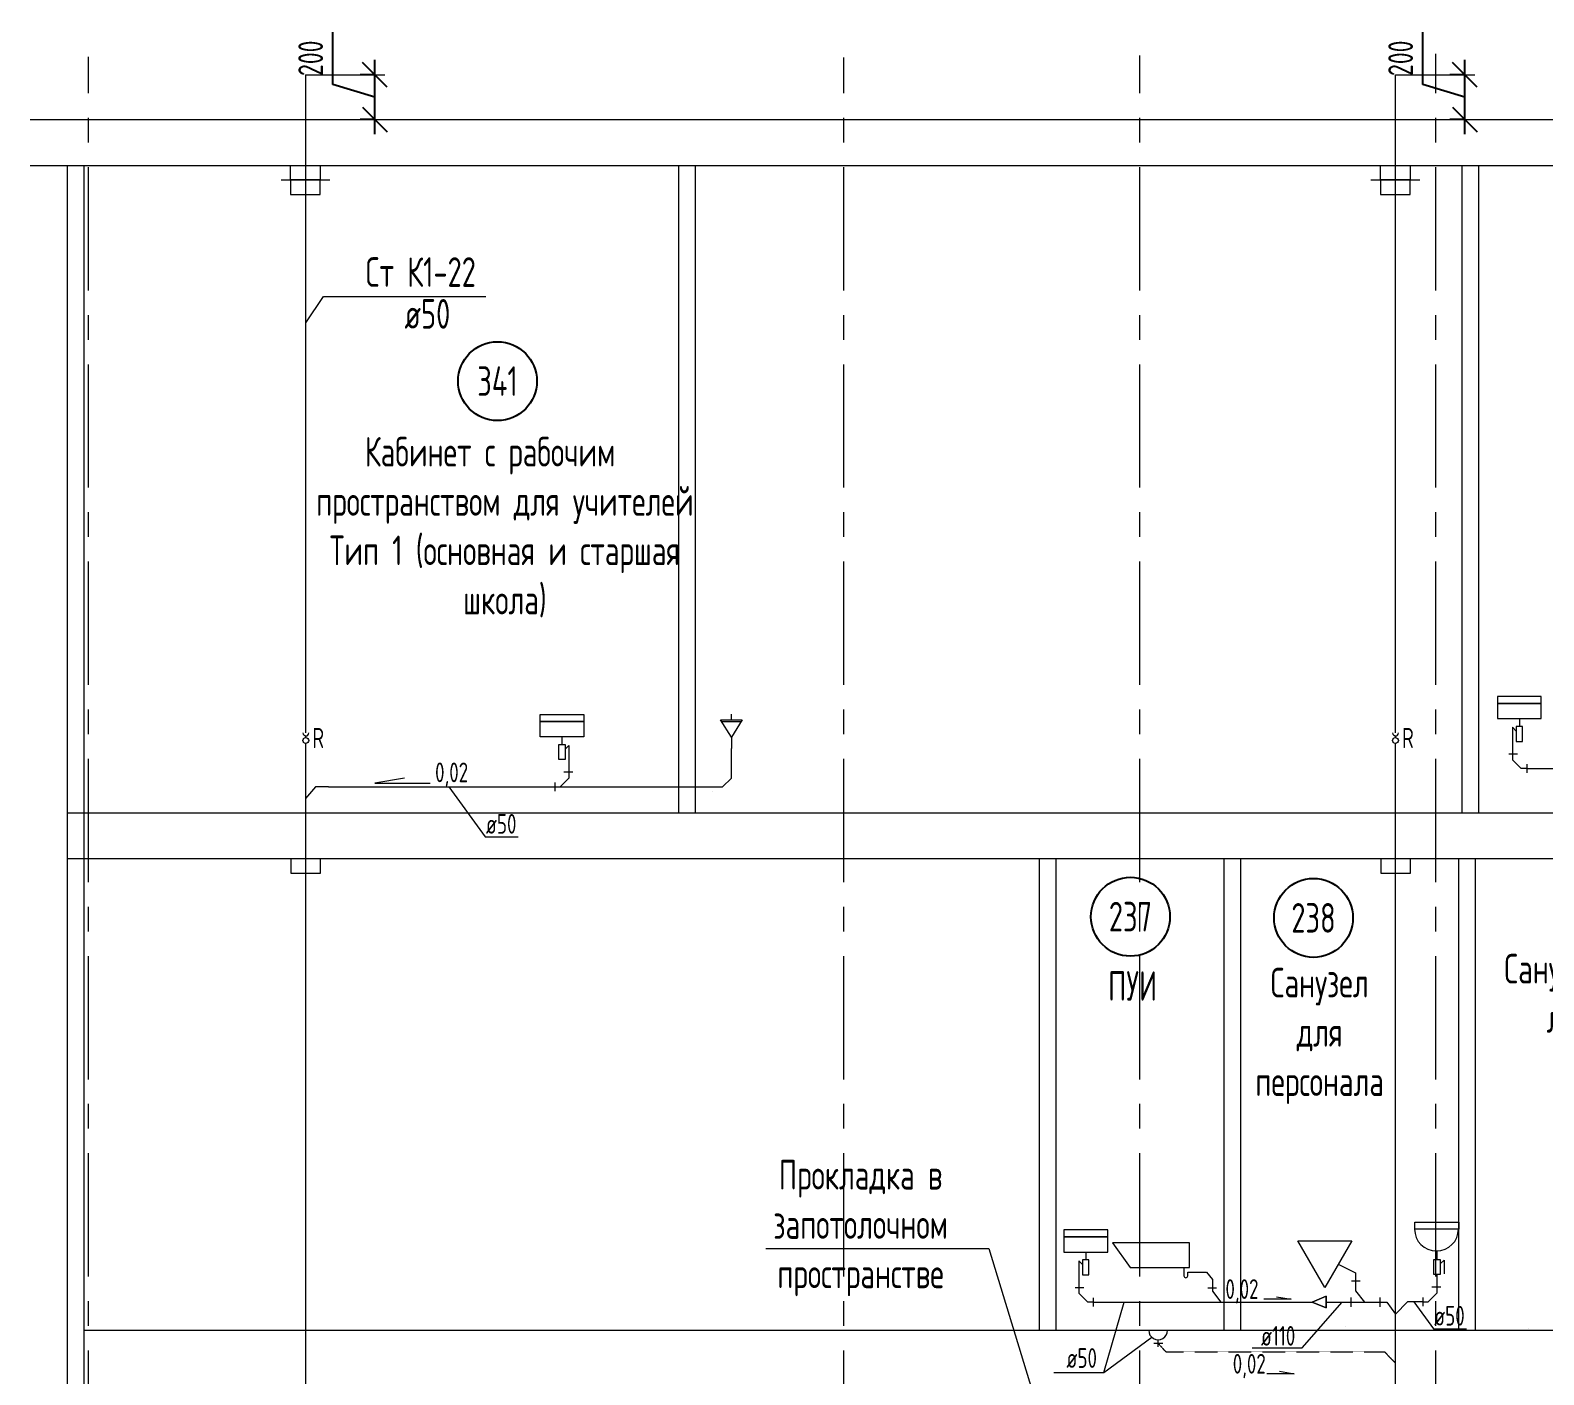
# Model space of a CAD drawing. Header units: millimetres. Extents: x -8689834 to 9419935, y -284943 to 166066.
# Drawn here: x -256738 to -241398, y -214980 to -201346 of the extents above; entities that cross this region are included whole.
import ezdxf
from ezdxf.enums import TextEntityAlignment as Align

# ---------------------------------------------------------------- set-up
doc = ezdxf.new("R2010")
doc.units = ezdxf.units.MM
doc.header["$MEASUREMENT"] = 0
doc.linetypes.add('01_base$0$DASHED2', pattern=[0.375, 0.25, -0.125])
doc.linetypes.add('CENTER', pattern=[2, 1.25, -0.25, 0.25, -0.25])
doc.layers.get('0').update_dxf_attribs({"color": 250, "lineweight": 9})
for name, color, linetype in [('PDF _0', 7, 'Continuous'), ('PDF __ВК-Text В1', 7, 'Continuous'), ('PDF __ВК-В1', 5, 'Continuous'), ('PDF __ВК-переход', 7, 'Continuous'), ('PDF __ВК-переход на SML', 3, 'Continuous'), ('PDF __ВК-питьевой фонтанчик', 7, 'Continuous'), ('PDF __ВК-противопожарные муфты', 1, 'Continuous'), ('PDF __ВК-размеры', 7, 'Continuous'), ('PDF __ВК-стены', 7, 'Continuous'), ('PDF __Сантехника', 7, 'Continuous'), ('АР_Таблицы', 250, 'Continuous')]:
    doc.layers.add(name, color=color, linetype=linetype)
doc.layers.add('PDF __ВК-К1', color=7, linetype='Continuous', true_color=0xb80000)
for name, color, linetype, lineweight in [('АР_Маркер экспликации', 239, 'Continuous', 13), ('АР_Номер помещения', 1, 'Continuous', 25), ('АР_Оси', 195, 'Continuous', 9), ('АР_Оси размеры', 164, 'Continuous', 9), ('АР_Помещения_площадь', 19, 'Continuous', 9), ('ВК_канализация', 32, 'Continuous', 30)]:
    doc.layers.add(name, color=color, linetype=linetype, lineweight=lineweight)
doc.styles.add('ISOCPEUR', font='isocpeur.ttf', dxfattribs={"width": 0.7})
doc.styles.get("Standard").update_dxf_attribs({"font": 'isocpeur.ttf', "width": 0.7})
doc.styles.add('ГОСТ 2.304', font='isocpeur.ttf', dxfattribs={"width": 0.7})
doc.dimstyles.new('СПДС', dxfattribs={"dimscale": 100, "dimtxt": 2.5, "dimasz": 2.5, "dimexe": 1.5, "dimexo": 0, "dimgap": 1, "dimtad": 1, "dimdec": 0, "dimrnd": 1, "dimtxsty": 'ГОСТ 2.304', "dimblk": 'OBLIQUE', "dimcen": 2.5, "dimdle": 1.5, "dimadec": 0, "dimazin": 2, "dimtfac": 0.75, "dimtdec": 0, "dimtmove": 1, "dimatfit": 3, "dimfxl": 1, "dimtolj": 1, "dimarcsym": 1})

# ---------------------------------------------------------------- blocks, each defined once
blk = doc.blocks.new('*U1992')
at = {"layer": 'АР_Номер помещения', "color": 7}
blk.add_circle((-15720, 4793), 400, dxfattribs=at)
at = {"layer": 'АР_Помещения_площадь', "color": 7}
blk.add_line((-13545, 633), (-13545, 633), dxfattribs=at)
at = {"color": 7, "style": 'ISOCPEUR', "width": 0.7, "flags": 1}
blk.add_attdef('КАТЕГОРИЯ', (-499, -2092), '', height=250, dxfattribs=at)
at = {"layer": 'АР_Номер помещения', "color": 7, "style": 'ISOCPEUR', "width": 0.7}
blk.add_attdef('НОМЕР_ПОМЕЩЕНИЯ', text='', height=300, dxfattribs=at).set_placement((-15720, 4793), align=Align.MIDDLE_CENTER)
at = {"layer": 'АР_Помещения_площадь', "color": 7, "lineweight": 30, "width": 0.7, "flags": 104}
blk.add_attdef('ИМЯ_ПОМЕЩЕНИЯ', text='', height=100, dxfattribs=at).set_placement((158, 1217), align=Align.MIDDLE_CENTER)
at = {"layer": 'АР_Помещения_площадь', "color": 7, "style": 'ISOCPEUR', "width": 0.7}
blk.add_attdef('ПЛОЩАДЬ_ПОМЕЩЕНИЯ', text='', height=200, dxfattribs=at).set_placement((-13540, 880), align=Align.MIDDLE_RIGHT)
blk = doc.blocks.new('*U1993')
at = {"layer": 'АР_Номер помещения', "color": 7}
blk.add_circle((-15720, 4793), 400, dxfattribs=at)
at = {"layer": 'АР_Помещения_площадь', "color": 7}
blk.add_line((-13545, 633), (-13545, 633), dxfattribs=at)
at = {"color": 7, "style": 'ISOCPEUR', "width": 0.7, "flags": 1}
blk.add_attdef('КАТЕГОРИЯ', (-499, -2092), '', height=250, dxfattribs=at)
at = {"layer": 'АР_Номер помещения', "color": 7, "style": 'ISOCPEUR', "width": 0.7}
blk.add_attdef('НОМЕР_ПОМЕЩЕНИЯ', text='', height=300, dxfattribs=at).set_placement((-15720, 4793), align=Align.MIDDLE_CENTER)
at = {"layer": 'АР_Помещения_площадь', "color": 7, "lineweight": 30, "width": 0.7, "flags": 104}
blk.add_attdef('ИМЯ_ПОМЕЩЕНИЯ', text='', height=100, dxfattribs=at).set_placement((158, 1217), align=Align.MIDDLE_CENTER)
at = {"layer": 'АР_Помещения_площадь', "color": 7, "style": 'ISOCPEUR', "width": 0.7}
blk.add_attdef('ПЛОЩАДЬ_ПОМЕЩЕНИЯ', text='', height=200, dxfattribs=at).set_placement((-13540, 880), align=Align.MIDDLE_RIGHT)
blk = doc.blocks.new('_Oblique')
at = {"color": 0, "linetype": 'ByBlock', "lineweight": -2}
blk.add_line((-0.5, -0.5), (0.5, 0.5), dxfattribs=at)
blk = doc.blocks.new('*D2056')
at = {"layer": 'АР_Оси размеры', "color": 0, "lineweight": -2, "ltscale": 100, "transparency": 16777216}
for p, q in [((-253671, -201896), (-253671, -201364)), ((-253246, -202400), (-253246, -201647)), ((-253246, -201797), (-253396, -201797)), ((-253246, -202024), (-253671, -201896)), ((-253246, -202250), (-253396, -202250))]:
    blk.add_line(p, q, dxfattribs=at)
at = {"layer": 'АР_Оси размеры', "color": 0, "lineweight": -2, "ltscale": 100, "transparency": 16777216, "xscale": 250, "yscale": 250, "zscale": 250}
for p, rotation in [((-253246, -201797), 90), ((-253246, -202250), 270)]:
    blk.add_blockref('_Oblique', p, dxfattribs=dict(at, rotation=rotation))
at = {"layer": 'АР_Оси размеры', "color": 0, "lineweight": 13, "ltscale": 100, "transparency": 16777216, "insert": (-253896, -201630), "char_height": 250, "attachment_point": 5, "rotation": 90, "style": 'ГОСТ 2.304'}
blk.add_mtext('\\A1;200', dxfattribs=at)
blk = doc.blocks.new('*U2044')
at = {"layer": 'АР_Номер помещения', "color": 7}
blk.add_circle((-15720, 4793), 400, dxfattribs=at)
at = {"layer": 'АР_Помещения_площадь', "color": 7}
blk.add_line((-13545, 633), (-13545, 633), dxfattribs=at)
at = {"color": 7, "style": 'ISOCPEUR', "width": 0.7, "flags": 1}
blk.add_attdef('КАТЕГОРИЯ', (-499, -2092), '', height=250, dxfattribs=at)
at = {"layer": 'АР_Номер помещения', "color": 7, "style": 'ISOCPEUR', "width": 0.7}
blk.add_attdef('НОМЕР_ПОМЕЩЕНИЯ', text='', height=300, dxfattribs=at).set_placement((-15720, 4793), align=Align.MIDDLE_CENTER)
at = {"layer": 'АР_Помещения_площадь', "color": 7, "lineweight": 30, "width": 0.7, "flags": 104}
blk.add_attdef('ИМЯ_ПОМЕЩЕНИЯ', text='', height=100, dxfattribs=at).set_placement((158, 1217), align=Align.MIDDLE_CENTER)
at = {"layer": 'АР_Помещения_площадь', "color": 7, "style": 'ISOCPEUR', "width": 0.7}
blk.add_attdef('ПЛОЩАДЬ_ПОМЕЩЕНИЯ', text='', height=200, dxfattribs=at).set_placement((-13540, 880), align=Align.MIDDLE_RIGHT)
blk = doc.blocks.new('*D2055')
at = {"layer": 'АР_Оси размеры', "color": 0, "lineweight": -2, "ltscale": 100, "transparency": 16777216}
for p, q in [((-242623, -201896), (-242623, -201364)), ((-242198, -202400), (-242198, -201647)), ((-242198, -201797), (-242348, -201797)), ((-242198, -202024), (-242623, -201896)), ((-242198, -202250), (-242348, -202250))]:
    blk.add_line(p, q, dxfattribs=at)
at = {"layer": 'АР_Оси размеры', "color": 0, "lineweight": -2, "ltscale": 100, "transparency": 16777216, "xscale": 250, "yscale": 250, "zscale": 250}
for p, rotation in [((-242198, -201797), 90), ((-242198, -202250), 270)]:
    blk.add_blockref('_Oblique', p, dxfattribs=dict(at, rotation=rotation))
at = {"layer": 'АР_Оси размеры', "color": 0, "lineweight": 13, "ltscale": 100, "transparency": 16777216, "insert": (-242848, -201630), "char_height": 250, "attachment_point": 5, "rotation": 90, "style": 'ГОСТ 2.304'}
blk.add_mtext('\\A1;200', dxfattribs=at)

msp = doc.modelspace()

# ---------------------------------------------------------------- linework, layer by layer
at = {"layer": 'PDF _0', "lineweight": 13}
for points in [[(-253144.4, -201898.7), (-253347.6, -201695.5)], [(-242096.6, -201898.7), (-242299.8, -201695.5)]]:
    msp.add_lwpolyline(points, dxfattribs=at)
at = {"layer": 'PDF _0', "color": 3, "lineweight": 13}
msp.add_arc((-245306.6, -214529.4), 95.2, 179.99999, 0.00001, dxfattribs=at)
msp.add_arc((-245306.6, -214529.4), 95.2, 179.99999, 0.00001, dxfattribs=at)
at = {"layer": 'PDF __ВК-Text В1', "lineweight": 13}
for points in [[(-252944.7, -208929.9), (-253245.3, -208980.7), (-252686.5, -208980.7)], [(-244105.1, -214188.4), (-243956.2, -214213.6), (-244233.1, -214213.6)], [(-244076, -214944), (-243927.1, -214969.1), (-244204, -214969.1)]]:
    msp.add_lwpolyline(points, dxfattribs=at)
at = {"layer": 'PDF __ВК-В1', "color": 244, "lineweight": 13, "true_color": 0x991b1e}
for points in [[(-253944.5, -208471.5), (-253945.8, -201797.1)], [(-242899.5, -208471.5), (-242900.9, -201797.1)], [(-253944.8, -219022.6), (-253945.4, -208578.2)], [(-249631.5, -208928.7), (-249631.5, -208928.7), (-249631.5, -208629.6)], [(-242899.9, -219022.6), (-242900.9, -208578.2)], [(-253714.7, -209019.1), (-251422.3, -209017.6)]]:
    msp.add_lwpolyline(points, dxfattribs=at)
at = {"layer": 'PDF __ВК-В1', "lineweight": 13}
msp.add_lwpolyline([(-249631.5, -208337.5), (-249631.5, -208282.5)], dxfattribs=at)
at = {"layer": 'PDF __ВК-К1', "color": 244, "lineweight": 13, "true_color": 0x991b1e}
for points in [[(-241714.3, -208553.9), (-241714.3, -208744.3)], [(-251278.4, -208738.2), (-251278.4, -208928.7)], [(-241752.4, -208685.1), (-241663.5, -208685.1)], [(-241570.4, -208833.2), (-241625.4, -208833.2), (-241714.3, -208744.3)], [(-251422.3, -209017.6), (-251367.3, -209017.6), (-251278.4, -208928.7)], [(-251240.3, -208869.4), (-251329.2, -208869.4)], [(-249775.4, -209017.6), (-249720.3, -209017.6), (-249631.5, -208928.7)], [(-241570.4, -208788.8), (-241570.4, -208877.7)], [(-251422.3, -208973.1), (-251422.3, -209062)], [(-246109.2, -213963.9), (-246109.2, -214154.3)], [(-244815.5, -213938.5), (-244756.3, -214014.7)], [(-243304.4, -213946.9), (-243304.4, -214128.9)], [(-242480.3, -213962.2), (-242480.3, -214152.7)], [(-246147.3, -214095.1), (-246058.4, -214095.1)], [(-244802.8, -214099.3), (-244713.9, -214099.3)], [(-244756.3, -214014.7), (-244756.3, -214133.2), (-244671.6, -214243.2)], [(-243346.7, -214027.4), (-243257.8, -214027.4)], [(-243304.4, -214128.9), (-243215.5, -214243.2)], [(-242624.3, -214241.6), (-242569.2, -214241.6), (-242480.3, -214152.7)], [(-242442.2, -214093.4), (-242531.1, -214093.4)], [(-245965.3, -214243.2), (-246020.3, -214243.2), (-246109.2, -214154.3)], [(-245965.3, -214198.8), (-245965.3, -214287.7)], [(-243350.9, -214289.8), (-243350.9, -214196.7)], [(-243058.9, -214196.7), (-243058.9, -214289.8)], [(-242624.3, -214197.1), (-242624.3, -214286)], [(-245257.9, -214662.8), (-245351, -214662.8)], [(-245257.9, -214662.8), (-245351, -214662.8)], [(-245304.5, -214696.6), (-245304.5, -214628.9)], [(-245304.5, -214696.6), (-245304.5, -214628.9)]]:
    msp.add_lwpolyline(points, dxfattribs=at)
at = {"layer": 'PDF __ВК-К1', "color": 244, "linetype": '01_base$0$DASHED2', "lineweight": 13, "true_color": 0x991b1e}
msp.add_lwpolyline([(-245304.5, -214662.8), (-245228.3, -214747.4), (-243010.8, -214747.4), (-242900.8, -214861.7)], dxfattribs=at)
at = {"layer": 'PDF __ВК-переход', "lineweight": 13}
msp.add_lwpolyline([(-243604.5, -214302.5), (-243604.5, -214184), (-243744.2, -214243.2), (-243604.5, -214302.5), (-243604.5, -214184), (-243744.2, -214243.2), (-243604.5, -214302.5), (-243744.2, -214243.2), (-243604.5, -214184)], close=True, dxfattribs=at)
at = {"layer": 'PDF __ВК-переход на SML', "lineweight": 13}
for points in [[(-254098.9, -202715.7), (-253798.4, -202715.7), (-253798.4, -202863.8), (-254098.9, -202863.8)], [(-243051.1, -202715.7), (-242750.6, -202715.7), (-242750.6, -202863.8), (-243051.1, -202863.8)]]:
    msp.add_lwpolyline(points, close=True, dxfattribs=at)
at = {"layer": 'PDF __ВК-питьевой фонтанчик', "lineweight": 13}
for points in [[(-249631.5, -208515.3), (-249741.5, -208337.5), (-249521.4, -208337.5), (-249631.5, -208515.3), (-249631.5, -208629.6)], [(-249728.8, -208354.4), (-249529.9, -208354.4)]]:
    msp.add_lwpolyline(points, dxfattribs=at)
at = {"layer": 'PDF __ВК-противопожарные муфты', "lineweight": 13}
for points in [[(-254196.3, -202863.8), (-253950.8, -202863.8), (-253701, -202863.8)], [(-254098.9, -202863.8), (-254098.9, -203012), (-253798.4, -203012), (-253798.4, -202863.8)], [(-243148.5, -202863.8), (-242903, -202863.8), (-242653.2, -202863.8)], [(-243051.1, -202863.8), (-243051.1, -203012), (-242750.6, -203012), (-242750.6, -202863.8)], [(-254193.2, -209745.9), (-253947.7, -209745.9), (-253697.9, -209745.9)], [(-254095.8, -209745.9), (-254095.8, -209894.1), (-253795.3, -209894.1), (-253795.3, -209745.9)], [(-243146.4, -209745.9), (-242900.9, -209745.9), (-242651.1, -209745.9)], [(-243049, -209745.9), (-243049, -209894.1), (-242748.5, -209894.1), (-242748.5, -209745.9)]]:
    msp.add_lwpolyline(points, dxfattribs=at)
at = {"layer": 'PDF __ВК-размеры', "lineweight": 13}
for points in [[(-253948.7, -201797.1), (-253144.4, -201797.1)], [(-242900.9, -201797.1), (-242096.6, -201797.1)]]:
    msp.add_lwpolyline(points, dxfattribs=at)
at = {"layer": 'PDF __ВК-стены', "color": 18, "lineweight": 13, "true_color": 0x000000}
for points in [[(-256738.2, -202250), (-176826, -202250)], [(-256738.2, -202715.7), (-177113.9, -202715.7)], [(-256738.2, -202715.7), (-176826, -202715.7)], [(-256364.8, -202715.7), (-256364.8, -225583.8)], [(-256195.5, -202715.7), (-256195.5, -224853.7)], [(-250169.3, -202715.7), (-250169.3, -209280.3)], [(-250000, -202715.7), (-250000, -209280.3)], [(-242226.5, -202715.7), (-242226.5, -209280.3)], [(-242057.2, -202715.7), (-242057.2, -209280.3)], [(-256364.8, -209280.3), (-176826, -209280.3)], [(-256361.7, -209745.9), (-176826, -209745.9)], [(-246513.5, -209745.9), (-246513.5, -214529.4)], [(-246344.2, -209745.9), (-246344.2, -214529.4)], [(-244639.3, -209745.9), (-244639.3, -214529.4)], [(-244470, -209745.9), (-244470, -214529.4)], [(-242261.6, -209745.9), (-242261.6, -214529.4)], [(-242092.3, -209745.9), (-242092.3, -214529.4)], [(-256195.5, -214529.4), (-176826, -214529.4)]]:
    msp.add_lwpolyline(points, dxfattribs=at)
at = {"layer": 'PDF __Сантехника', "lineweight": 13}
for points in [[(-241422.3, -208100.9), (-241866.7, -208100.9), (-241866.7, -208172.9), (-241422.3, -208172.9)], [(-251570.5, -208285.2), (-251126, -208285.2), (-251126, -208357.2), (-251570.5, -208357.2)], [(-241422.3, -208172.9), (-241866.7, -208172.9), (-241866.7, -208325.3), (-241422.3, -208325.3)], [(-251570.5, -208357.2), (-251126, -208357.2), (-251126, -208509.6), (-251570.5, -208509.6)], [(-241612.7, -208405.7), (-241676.2, -208405.7), (-241676.2, -208558.1), (-241612.7, -208558.1)], [(-251380, -208590), (-251316.5, -208590), (-251316.5, -208742.4), (-251380, -208742.4)], [(-245817.1, -213510.9), (-246261.6, -213510.9), (-246261.6, -213582.9), (-245817.1, -213582.9)], [(-242702.6, -213433), (-242258.1, -213433), (-242258.1, -213505), (-242702.6, -213505)], [(-245817.1, -213582.9), (-246261.6, -213582.9), (-246261.6, -213735.3), (-245817.1, -213735.3)], [(-244989.1, -213642.1), (-245768, -213642.1), (-245590.2, -213891.9), (-244989.1, -213891.9)], [(-243617.6, -214095.1), (-243888.5, -213621), (-243342.5, -213621)], [(-246007.6, -213815.7), (-246071.1, -213815.7), (-246071.1, -213968.1), (-246007.6, -213968.1)], [(-242512.1, -213809.8), (-242448.6, -213809.8), (-242448.6, -213962.2), (-242512.1, -213962.2)]]:
    msp.add_lwpolyline(points, close=True, dxfattribs=at)
for points in [[(-241676.2, -208452.3), (-241714.3, -208414.2), (-241714.3, -208553.9)], [(-241644.5, -208325.3), (-241644.5, -208405.7)], [(-251350.4, -208509.6), (-251350.4, -208590)], [(-251316.5, -208636.6), (-251278.4, -208598.5), (-251278.4, -208738.2)], [(-246071.1, -213862.3), (-246109.2, -213824.2), (-246109.2, -213963.9)], [(-246039.4, -213735.3), (-246039.4, -213815.7)], [(-242482.4, -213729.4), (-242482.4, -213809.8)], [(-242448.6, -213856.3), (-242406.3, -213818.2), (-242406.3, -213957.9)], [(-245044.1, -213891.9), (-245044.1, -213976.6)], [(-245006, -213976.6), (-245006, -213938.5), (-244815.5, -213938.5)], [(-243482.2, -213858), (-243304.4, -213946.9)]]:
    msp.add_lwpolyline(points, dxfattribs=at)
for centre, radius, start, end in [((-242484.6, -213502.9), 222.2, 180, 0), ((-245025.1, -213976.6), 19, 180.00002, 359.99998)]:
    msp.add_arc(centre, radius, start, end, dxfattribs=at)
at = {"layer": 'АР_Оси', "color": 18, "linetype": 'CENTER', "lineweight": 13, "ltscale": 1000, "true_color": 0x000000}
for p, q in [((-256146.6, -225984.3), (-256146.6, -201613.8)), ((-248490.8, -225984.3), (-248490.8, -201623.2)), ((-245490.8, -225984.3), (-245490.8, -201601)), ((-242490.8, -225984.3), (-242490.8, -201585.7))]:
    msp.add_line(p, q, dxfattribs=at)
at = {"layer": 'ВК_канализация', "color": 18, "lineweight": 13, "ltscale": 500, "true_color": 0x000000}
for points in [[(-253945.8, -204313.9), (-253767.1, -204046.1), (-252119.6, -204046.1)], [(-252495.9, -209018.3), (-252127.6, -209526.3), (-251792.4, -209526.3)], [(-249281.5, -213700.8), (-247022.3, -213700.8), (-246549.2, -215249.8)], [(-245856.3, -214956.4), (-245651.9, -214243.2)], [(-244352.8, -214707), (-243846.3, -214707), (-243439.4, -214243.2)], [(-242714.2, -214241.6), (-242516.4, -214514.4), (-242181.1, -214514.4)], [(-246362.8, -214956.4), (-245856.3, -214956.4), (-245370.6, -214599.9)]]:
    msp.add_lwpolyline(points, dxfattribs=at)
at = {"layer": 'ВК_канализация', "color": 244, "lineweight": 13, "ltscale": 500, "true_color": 0x991b1e}
for points in [[(-253945.1, -208518.2), (-253944.8, -208501.5)], [(-242900.1, -208518.2), (-242899.9, -208501.5)], [(-241570.4, -208833.2), (-239080.4, -208833.7)], [(-253714.7, -209019.1), (-253847.2, -209019.1), (-253947.8, -209134.9)], [(-251367.3, -209017.6), (-249775.4, -209017.6)], [(-245965.3, -214243.2), (-243744.2, -214243.2)], [(-243604.5, -214243.2), (-242988.3, -214243.2), (-242900.9, -214364.6)], [(-242624.3, -214241.6), (-242777.6, -214241.6), (-242900.9, -214364.6)]]:
    msp.add_lwpolyline(points, dxfattribs=at)
for centre in [(-253945.4, -208548.2), (-242900.5, -208548.2)]:
    msp.add_circle(centre, 30, dxfattribs=at)
for centre in [(-253944.5, -208471.5), (-242899.5, -208471.5)]:
    msp.add_arc(centre, 30, 179.27075, 359.27075, dxfattribs=at)

# ---------------------------------------------------------------- block references
at = {"layer": 'АР_Маркер экспликации', "color": 7, "lineweight": 13}
ref = msp.add_blockref('*U2044', (-236282.3, -209697.3), dxfattribs=at)
ref.add_attrib('НОМЕР_ПОМЕЩЕНИЯ', '341', dxfattribs={"layer": 'АР_Номер помещения', "color": 7, "height": 300, "style": 'ISOCPEUR', "width": 0.7}).set_placement((-252002, -204903.9), align=Align.MIDDLE_CENTER)
ref = msp.add_blockref('*U1993', (-229866.8, -215128.1), dxfattribs=at)
ref.add_attrib('НОМЕР_ПОМЕЩЕНИЯ', '237', dxfattribs={"layer": 'АР_Номер помещения', "color": 7, "height": 300, "style": 'ISOCPEUR', "width": 0.7}).set_placement((-245586.6, -210334.7), align=Align.MIDDLE_CENTER)
ref = msp.add_blockref('*U1992', (-228011.5, -215140.2), dxfattribs=at)
ref.add_attrib('НОМЕР_ПОМЕЩЕНИЯ', '238', dxfattribs={"layer": 'АР_Номер помещения', "color": 7, "height": 300, "style": 'ISOCPEUR', "width": 0.7}).set_placement((-243731.3, -210346.8), align=Align.MIDDLE_CENTER)

# ---------------------------------------------------------------- texts
at = {"layer": 'АР_Таблицы', "lineweight": 13, "ltscale": 100, "style": 'ISOCPEUR'}
for s, insert, char_height, width, attachment_point in [('\\pxi-1,l1,t1,5;Ст К1-22', (-253338.9, -203798.3), 300, 7500, 4), ('\\pxi-1,l1,t1,5;ø50', (-252945.3, -204221.8), 300, 7500, 4), ('\\pxi-1,l1,qc,t1,5;Кабинет с рабочим пространством для учителей Тип 1 (основная и старшая школа)', (-254175.7, -206384.4), 300, 4196.36, 4), ('\\pxi-1,l1,t1,5;0,02', (-252635.1, -208894.8), 200, 7500, 4), ('\\pxi-1,l1,t1,5;ø50', (-252119.8, -209393.6), 200, 7500, 4), ('\\pxi-1,l1,qc,t1,5;Санузел для девочек  с комнатой личной гигиены (основная и \\Pстаршая школа)', (-242112.2, -211402.9), 300, 5115.924, 4), ('\\pxi-1,l1,qc,t1,5;ПУИ', (-247663.4, -211037), 300, 4196.36, 4), ('\\pxi-1,l1,qc,t1,5;Санузел \\Pдля \\Pперсонала', (-245767.5, -211544), 300, 4196.36, 4), ('\\pxi-1,l1,t1,5;0,02', (-244288.7, -214134.6), 200, 7500, 6), ('\\pxi-1,l1,t1,5;ø50', (-242508.6, -214381.7), 200, 7500, 4), ('\\pxi-1,l1,t1,5;0,02', (-244214.7, -214892.2), 200, 7500, 6)]:
    msp.add_mtext(s, dxfattribs=dict(at, insert=insert, char_height=char_height, width=width, attachment_point=attachment_point))
at = {"layer": 'ВК_канализация', "color": 18, "lineweight": 13, "ltscale": 100, "true_color": 0x000000, "attachment_point": 4, "style": 'ISOCPEUR'}
for s, insert, char_height, width in [('R', (-253878.9, -208522.7), 205.4, 5730.034), ('R', (-242834, -208522.7), 205.4, 5730.034), ('\\pxqc;Прокладка в запотолочном пространстве', (-249489.6, -213492.7), 300, 2334.903), ('\\pxi-1,l1,t1,5;ø110', (-244263.8, -214585.7), 200, 7500), ('\\pxi-1,l1,t1,5;ø50', (-246235.8, -214810.3), 200, 7500)]:
    msp.add_mtext(s, dxfattribs=dict(at, insert=insert, char_height=char_height, width=width))

# ---------------------------------------------------------------- dimensions: what is measured, and where the dimension line sits
at = {"layer": 'АР_Оси размеры', "color": 18, "lineweight": 13, "ltscale": 100, "true_color": 0x000000}
for base, p1, p2, picture, middle in [((-253246, -201797.1), (-253246, -202250), (-253246, -201797.1), '*D2056', (-253896, -201796.1)), ((-242198.2, -201797.1), (-242198.2, -202250), (-242198.2, -201797.1), '*D2055', (-242848.2, -201796.1))]:
    dim = msp.add_linear_dim(base=base, p1=p1, p2=p2, angle=90, text='200', dimstyle='СПДС', dxfattribs=at)
    dim.commit()
    dim.dimension.update_dxf_attribs({"geometry": picture, "text_midpoint": middle})

doc.saveas('drawing.dxf')
